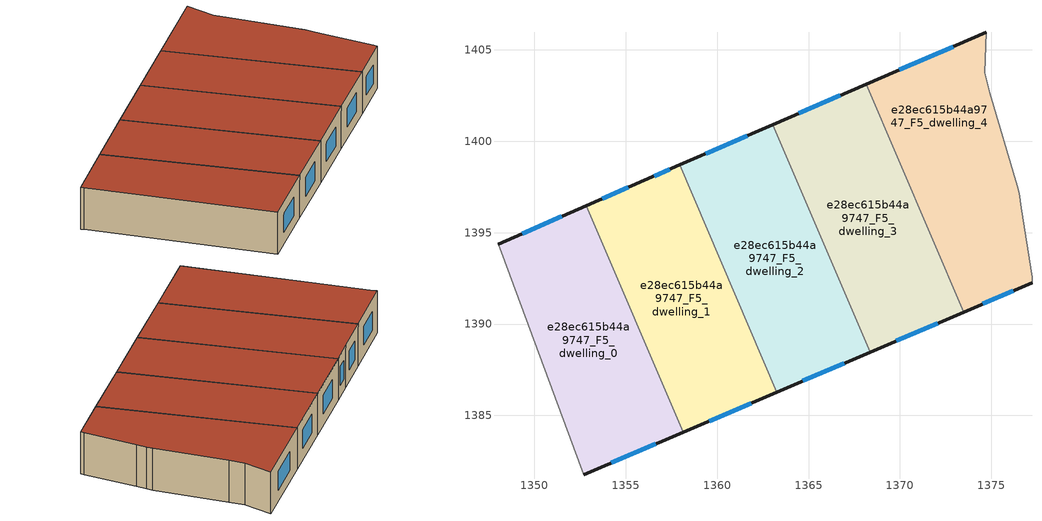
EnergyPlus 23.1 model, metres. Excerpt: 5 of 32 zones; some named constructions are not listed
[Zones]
e28ec615b44a9747_F5_dwelling_0
 floor to e28ec615b44a9747_F4_dwelling_0 (EU_floor_Construction): 1352.84,1396.48 1358.15,1384.09 1352.71,1381.76 1348.11,1394.17 1348.01,1394.37 z15
 wall outside (EU_wall_Construction): 1352.84,1396.48 1348.01,1394.37 / 1352.71,1381.76 1358.15,1384.09 z15:18
 wall adiabatic (EU_wall_Construction): 1348.01,1394.37 1348.11,1394.17 1352.71,1381.76 z15:18
 wall to e28ec615b44a9747_F5_dwelling_1 (EU_wall_Construction): 1358.15,1384.09 1352.84,1396.48 z15:18
 window (EU_Window_Construction): 1351.51,1395.9 1349.35,1394.95 / 1354.22,1382.4 1356.64,1383.44 z15.83:17.17
 roof outside (EU_roof_Construction): 1358.15,1384.09 1352.84,1396.48 1348.01,1394.37 1348.11,1394.17 1352.71,1381.76 z18
e28ec615b44a9747_F5_dwelling_1
 floor to e28ec615b44a9747_F4_dwelling_1 (EU_floor_Construction): 1357.95,1398.71 1363.27,1386.28 1358.15,1384.09 1352.84,1396.48 1356.02,1397.87 z15
 wall outside (EU_wall_Construction): 1358.15,1384.09 1363.27,1386.28 / 1357.95,1398.71 1356.02,1397.87 1352.84,1396.48 z15:18
 wall to e28ec615b44a9747_F5_dwelling_2 (EU_wall_Construction): 1363.27,1386.28 1357.95,1398.71 z15:18
 window (EU_Window_Construction): 1359.57,1384.69 1361.85,1385.67 / 1355.14,1397.48 1353.72,1396.86 / 1357.42,1398.47 1356.55,1398.1 z15.83:17.17
 roof outside (EU_roof_Construction): 1363.27,1386.28 1357.95,1398.71 1356.02,1397.87 1352.84,1396.48 1358.15,1384.09 z18
e28ec615b44a9747_F5_dwelling_2
 floor to e28ec615b44a9747_F4_dwelling_2 (EU_floor_Construction): 1363.05,1400.91 1368.38,1388.47 1363.27,1386.28 1357.95,1398.71 z15
 wall outside (EU_wall_Construction): 1363.05,1400.91 1357.95,1398.71 / 1363.27,1386.28 1368.38,1388.47 z15:18
 wall to e28ec615b44a9747_F5_dwelling_3 (EU_wall_Construction): 1368.38,1388.47 1363.05,1400.91 z15:18
 window (EU_Window_Construction): 1361.64,1400.3 1359.36,1399.32 / 1364.69,1386.89 1366.97,1387.86 z15.83:17.17
 roof outside (EU_roof_Construction): 1368.38,1388.47 1363.05,1400.91 1357.95,1398.71 1363.27,1386.28 z18
e28ec615b44a9747_F5_dwelling_3
 floor to e28ec615b44a9747_F4_dwelling_3 (EU_floor_Construction): 1368.15,1403.12 1373.49,1390.66 1368.38,1388.47 1363.05,1400.91 z15
 wall outside (EU_wall_Construction): 1368.15,1403.12 1363.05,1400.91 / 1368.38,1388.47 1373.49,1390.66 z15:18
 wall to e28ec615b44a9747_F5_dwelling_4 (EU_wall_Construction): 1373.49,1390.66 1368.15,1403.12 z15:18
 window (EU_Window_Construction): 1366.74,1402.51 1364.46,1401.52 / 1369.8,1389.07 1372.07,1390.05 z15.83:17.17
 roof outside (EU_roof_Construction): 1373.49,1390.66 1368.15,1403.12 1363.05,1400.91 1368.38,1388.47 z18
e28ec615b44a9747_F5_dwelling_4
 floor to e28ec615b44a9747_F4_dwelling_4 (EU_floor_Construction): 1374.73,1405.97 1374.63,1403.76 1374.93,1402.66 1376.43,1397.56 1376.53,1397.16 1376.63,1396.36 1377.23,1392.56 1377.23,1392.26 1373.49,1390.66 1368.15,1403.12 z15
 wall outside (EU_wall_Construction): 1373.49,1390.66 1377.23,1392.26 / 1374.73,1405.97 1368.15,1403.12 z15:18
 wall adiabatic (EU_wall_Construction): 1377.23,1392.26 1377.23,1392.56 1376.63,1396.36 1376.53,1397.16 1376.43,1397.56 1374.93,1402.66 1374.63,1403.76 1374.73,1405.97 z15:18
 window (EU_Window_Construction): 1374.52,1391.1 1376.19,1391.81 / 1372.91,1405.18 1369.97,1403.91 z15.83:17.17
 roof outside (EU_roof_Construction): 1377.23,1392.26 1377.23,1392.56 1376.63,1396.36 1376.53,1397.16 1376.43,1397.56 1374.93,1402.66 1374.63,1403.76 1374.73,1405.97 1368.15,1403.12 1373.49,1390.66 z18
[HVACTEMPLATE:THERMOSTAT] Constant Heating Setpoint=20; Constant Cooling Setpoint=50
EU_HeatOnly_e28ec615b44a9747_F0_dwelling_0; EU_HeatOnly_e28ec615b44a9747_F0_dwelling_1; EU_HeatOnly_e28ec615b44a9747_F0_dwelling_2; EU_HeatOnly_e28ec615b44a9747_F0_dwelling_3; EU_HeatOnly_e28ec615b44a9747_F0_dwelling_4; EU_HeatOnly_e28ec615b44a9747_F0_dwelling_5; EU_HeatOnly_e28ec615b44a9747_F1_dwelling_0; EU_HeatOnly_e28ec615b44a9747_F1_dwelling_1; EU_HeatOnly_e28ec615b44a9747_F1_dwelling_2; EU_HeatOnly_e28ec615b44a9747_F1_dwelling_3; EU_HeatOnly_e28ec615b44a9747_F1_dwelling_4; EU_HeatOnly_e28ec615b44a9747_F1_dwelling_5; EU_HeatOnly_e28ec615b44a9747_F2_dwelling_0; EU_HeatOnly_e28ec615b44a9747_F2_dwelling_1; EU_HeatOnly_e28ec615b44a9747_F2_dwelling_2; EU_HeatOnly_e28ec615b44a9747_F2_dwelling_3; EU_HeatOnly_e28ec615b44a9747_F2_dwelling_4; EU_HeatOnly_e28ec615b44a9747_F3_dwelling_0; EU_HeatOnly_e28ec615b44a9747_F3_dwelling_1; EU_HeatOnly_e28ec615b44a9747_F3_dwelling_2; EU_HeatOnly_e28ec615b44a9747_F3_dwelling_3; EU_HeatOnly_e28ec615b44a9747_F3_dwelling_4; EU_HeatOnly_e28ec615b44a9747_F4_dwelling_0; EU_HeatOnly_e28ec615b44a9747_F4_dwelling_1; EU_HeatOnly_e28ec615b44a9747_F4_dwelling_2; EU_HeatOnly_e28ec615b44a9747_F4_dwelling_3; EU_HeatOnly_e28ec615b44a9747_F4_dwelling_4; EU_HeatOnly_e28ec615b44a9747_F5_dwelling_0; EU_HeatOnly_e28ec615b44a9747_F5_dwelling_1; EU_HeatOnly_e28ec615b44a9747_F5_dwelling_2; EU_HeatOnly_e28ec615b44a9747_F5_dwelling_3; EU_HeatOnly_e28ec615b44a9747_F5_dwelling_4
[SCHEDULE:CONSTANT]
Name | Hourly Value
EU_AlwaysOn | 1
EU_CoolingOff | 0
[SCHEDULE:FILE] Column Number=1; Rows to Skip at Top=0; Number of Hours of Data=8760; Column Separator=Comma; Interpolate to Timestep=No; Minutes per Item=60; Adjust Schedule for Daylight Savings=Yes
Name | File
EU_Step8_GainSchedule_e28ec615b44a9747_F4_dwelling_1_f000 | ../../schedules/e28ec615b44a9747/e28ec615b44a9747_F4_dwelling_1_f000_gain.csv
EU_Step8_GainSchedule_e28ec615b44a9747_F4_dwelling_2_f000 | ../../schedules/e28ec615b44a9747/e28ec615b44a9747_F4_dwelling_2_f000_gain.csv
EU_Step8_GainSchedule_e28ec615b44a9747_F4_dwelling_3_f000 | ../../schedules/e28ec615b44a9747/e28ec615b44a9747_F4_dwelling_3_f000_gain.csv
EU_Step8_GainSchedule_e28ec615b44a9747_F4_dwelling_4_f000 | ../../schedules/e28ec615b44a9747/e28ec615b44a9747_F4_dwelling_4_f000_gain.csv
EU_Step8_GainSchedule_e28ec615b44a9747_F5_dwelling_0_f000 | ../../schedules/e28ec615b44a9747/e28ec615b44a9747_F5_dwelling_0_f000_gain.csv
EU_Step8_GainSchedule_e28ec615b44a9747_F5_dwelling_1_f000 | ../../schedules/e28ec615b44a9747/e28ec615b44a9747_F5_dwelling_1_f000_gain.csv
EU_Step8_GainSchedule_e28ec615b44a9747_F5_dwelling_2_f000 | ../../schedules/e28ec615b44a9747/e28ec615b44a9747_F5_dwelling_2_f000_gain.csv
EU_Step8_GainSchedule_e28ec615b44a9747_F5_dwelling_3_f000 | ../../schedules/e28ec615b44a9747/e28ec615b44a9747_F5_dwelling_3_f000_gain.csv
EU_Step8_GainSchedule_e28ec615b44a9747_F5_dwelling_4_f000 | ../../schedules/e28ec615b44a9747/e28ec615b44a9747_F5_dwelling_4_f000_gain.csv
